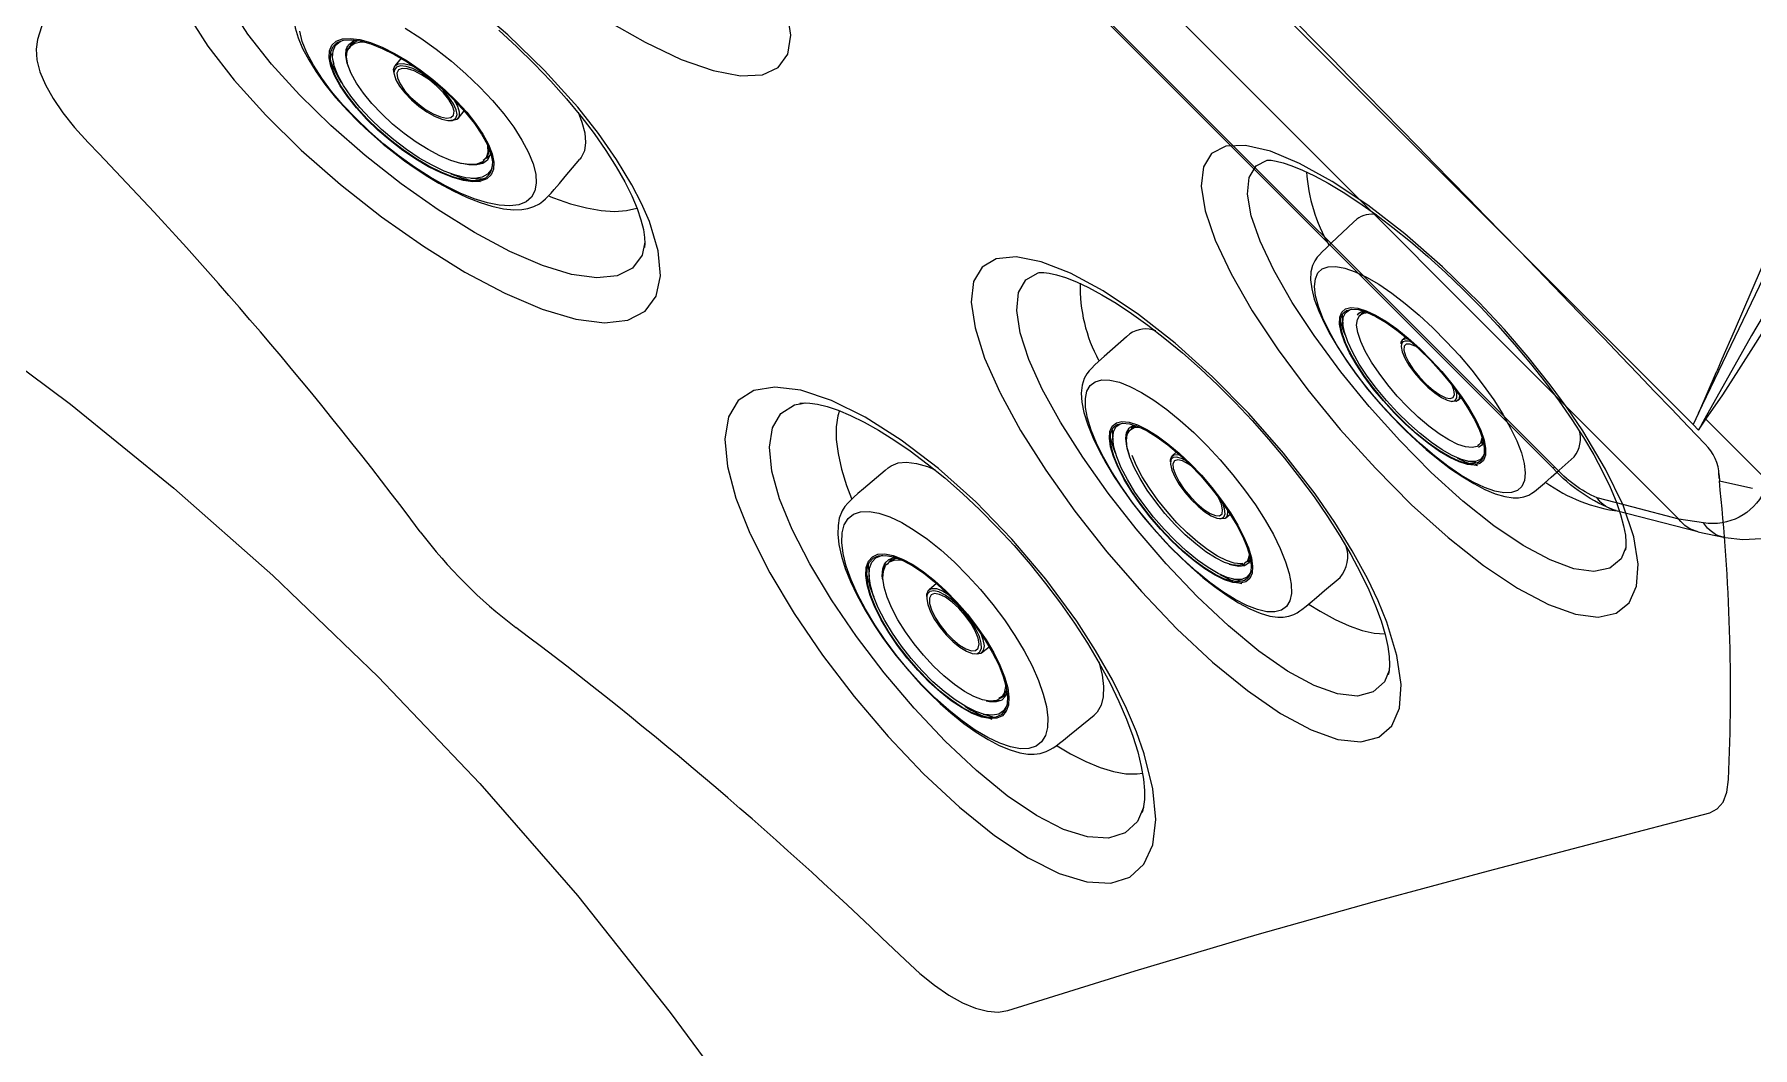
# Model space of a CAD drawing. Extents: x 413 to 494, y 628 to 766.
# Drawn here: x 476.15 to 485.77, y 706.03 to 711.71 of the extents above; entities that cross this region are included whole.
import ezdxf

# ---------------------------------------------------------------- set-up
doc = ezdxf.new("R2010")
doc.units = 0
doc.header["$MEASUREMENT"] = 0
for name, color, linetype in [('1', 4, 'Continuous'), ('BDIM_CYAN', 4, 'Continuous'), ('BDIM_GREEN', 3, 'Continuous'), ('BDIM_YELLOW', 2, 'Continuous')]:
    doc.layers.add(name, color=color, linetype=linetype)

# ---------------------------------------------------------------- blocks, each defined once
blk = doc.blocks.new('PILLOW')
at = {"layer": 'BDIM_GREEN', "linetype": 'Continuous', "lineweight": 25}
for p, q in [((11.5431, -5.5461), (5.5462, -11.5431)), ((12.072, -5.626), (5.626, -12.072)), ((11.7796, -6.3231), (6.3232, -11.7795)), ((6.3306, -11.787), (11.787, -6.3306)), ((5.1186, -11.8687), (5.4752, -11.5121)), ((5.5155, -11.5737), (5.4752, -11.5121)), ((5.4798, -11.5083), (5.5155, -11.5737)), ((5.5462, -11.5431), (5.5155, -11.5737)), ((5.5168, -11.479), (5.5462, -11.5431)), ((6.328, -11.7844), (6.3285, -11.7849)), ((5.5199, -12.1444), (5.978, -12.0261)), ((5.4876, -12.0927), (5.626, -12.072)), ((5.3662, -12.1773), (5.519, -12.1447))]:
    blk.add_line(p, q, dxfattribs=at)
at = {"layer": 'BDIM_GREEN', "linetype": 'Continuous', "lineweight": 25, "flags": 128}
for points in [[(5.4752, -11.5121), (5.3807, -11.3756), (5.2899, -11.237), (5.1947, -11.0879), (5.1054, -10.9459), (5.0137, -10.7989), (4.9231, -10.6527), (4.8474, -10.5301), (4.7423, -10.3593), (4.6224, -10.1641), (4.4878, -9.9445), (4.3385, -9.7005)], [(4.3947, -9.6708), (4.6716, -10.1282), (4.9473, -10.5857), (5.2199, -11.0435), (5.4798, -11.5083)], [(5.5167, -11.4791), (5.0819, -10.5778), (4.6545, -9.6729)], [(4.714, -9.6459), (5.1186, -10.5602), (5.317, -11.0201), (5.3845, -11.1767), (5.4116, -11.2395), (5.4153, -11.2479), (5.4156, -11.2488), (5.4158, -11.2492), (5.4159, -11.2494), (5.4162, -11.2501), (5.517, -11.4789)], [(5.626, -12.072), (5.8827, -12.0056), (6.0845, -11.9535)], [(5.1628, -12.1824), (5.267, -12.1879), (5.3669, -12.1771)]]:
    blk.add_lwpolyline(points, dxfattribs=at)
at = {"layer": 'BDIM_GREEN', "linetype": 'Continuous', "lineweight": 25}
for centre, radius, start, end in [((5.59, -11.6466), 0.1769, 128.54684, 130.48389), ((5.6644, -11.1843), 0.8983, 290.37626, 317.86931), ((5.7932, -11.3033), 0.7125, 294.13089, 318.0554), ((5.4352, -11.779), 0.3181, 205.61002, 279.4841)]:
    blk.add_arc(centre, radius, start, end, dxfattribs=at)
at = {"layer": 'BDIM_YELLOW', "linetype": 'Continuous', "lineweight": 25}
blk.add_line((6.3232, -11.7795), (6.328, -11.7844), dxfattribs=at)
for centre, radius, start, end in [((5.9441, -11.8576), 0.17, 281.34642, 325.65059), ((5.3407, -12.0089), 0.1691, 278.83333, 330.29948), ((5.4854, -11.9756), 0.1705, 281.20605, 325.56846)]:
    blk.add_arc(centre, radius, start, end, dxfattribs=at)
blk = doc.blocks.new('2018 BEAM (110V)')
at = {"layer": 'BDIM_CYAN'}
for p, q in [((67.053, 66.1779), (67.0559, 66.1784)), ((67.0559, 66.1784), (67.0831, 66.1828)), ((72.2052, 65.7599), (72.2019, 65.7932)), ((72.205, 65.7772), (72.2054, 65.7459))]:
    blk.add_line(p, q, dxfattribs=at)
at = {"layer": 'BDIM_CYAN', "flags": 128}
for points in [[(63.8879, 72.1513), (63.7278, 71.5375), (63.563, 70.9127), (63.3905, 70.2737), (63.2059, 69.6155), (63.0037, 68.9319), (62.781, 68.2188)], [(65.9679, 68.3268), (66.1856, 68.2025), (66.3874, 68.107), (66.567, 68.0439), (66.7205, 68.0148), (66.8426, 68.0211), (66.9318, 68.0623), (66.9848, 68.137), (67.0016, 68.2429), (66.9813, 68.3769)], [(57.5063, 68.9219), (58.0749, 68.7637), (58.6311, 68.5819), (59.1639, 68.3829), (59.6979, 68.1583), (60.2267, 67.9103), (60.7475, 67.6402), (61.2572, 67.3496), (61.7474, 67.0437), (62.3672, 66.621), (62.9643, 66.1764), (63.5445, 65.7057), (64.0987, 65.2174), (64.6902, 64.65), (65.2596, 64.0525), (65.8059, 63.4249), (66.3254, 62.7697), (66.5473, 62.4696)], [(63.6195, 68.3613), (63.7351, 68.1802), (63.8824, 67.9903), (64.0593, 67.7941), (64.2587, 67.5988), (64.4776, 67.4069), (64.7072, 67.226), (64.9427, 67.0602), (65.1756, 66.9157), (65.3999, 66.7972), (65.6091, 66.7083), (65.7963, 66.653), (65.9581, 66.6323), (66.0884, 66.6474), (66.186, 66.6974), (66.2471, 66.7805), (66.2718, 66.8944), (66.2589, 67.0354), (66.2093, 67.1996), (66.1657, 67.2998), (66.1113, 67.4049), (66.0259, 67.5458), (65.9241, 67.6914), (65.8079, 67.8386), (65.6223, 68.0451), (65.4159, 68.2452), (65.1923, 68.4341)], [(65.3647, 68.2707), (65.4665, 68.1776), (65.5637, 68.0826), (65.6566, 67.9853), (65.7442, 67.8868), (65.8255, 67.7883), (65.8997, 67.6911), (65.9658, 67.5966), (66.0233, 67.506), (66.0717, 67.4208), (66.1107, 67.3421), (66.1406, 67.2712), (66.1621, 67.2078), (66.1758, 67.1534), (66.1825, 67.1093), (66.1838, 67.0768), (66.1819, 67.0562), (66.1812, 67.0534)], [(66.1836, 67.0825), (66.1681, 67.0103), (66.1147, 66.9378), (66.0294, 66.8948), (65.9154, 66.8827), (65.7737, 66.9023), (65.6099, 66.9524), (65.4265, 67.0318), (65.2301, 67.1371), (65.0257, 67.2648), (64.8189, 67.4107), (64.617, 67.5694), (64.4241, 67.7375), (64.248, 67.9083), (64.0914, 68.0797), (63.9591, 68.2477), (63.8554, 68.408)], [(62.781, 68.2188), (62.7719, 68.1651), (62.7762, 68.1039), (62.7938, 68.0366), (62.8243, 67.964), (62.8674, 67.8872), (62.9222, 67.8071), (62.988, 67.725), (63.0636, 67.642)], [(69.7325, 66.4805), (69.8985, 66.257), (70.0812, 66.0343), (70.2777, 65.8169), (70.4808, 65.6131), (70.6848, 65.4297), (70.8846, 65.2718), (71.0734, 65.1459), (71.2472, 65.0544), (71.3984, 65.0008), (71.5261, 64.9839), (71.6278, 65.0051), (71.7006, 65.0638), (71.7416, 65.1566), (71.7508, 65.2803), (71.7258, 65.4333), (71.6657, 65.6096), (71.5683, 65.8116), (71.4396, 66.0276), (71.3529, 66.1553), (71.258, 66.2844), (71.1339, 66.4398), (71.0006, 66.5938), (70.8609, 66.7433), (70.6534, 66.9455), (70.4423, 67.13), (70.2351, 67.2902), (70.0364, 67.4233), (69.8533, 67.5247), (69.6895, 67.5927), (69.5507, 67.6248), (69.4397, 67.6209), (69.3602, 67.5807), (69.3137, 67.5057), (69.3018, 67.3974), (69.3242, 67.2592), (69.3806, 67.0938), (69.4688, 66.9063), (69.5876, 66.6992), (69.7325, 66.4805)], [(69.9401, 66.5523), (69.9387, 66.5543), (69.8122, 66.7454), (69.7081, 66.926), (69.6314, 67.0881), (69.5817, 67.2312), (69.5613, 67.3515), (69.5709, 67.4458), (69.6106, 67.5111), (69.6713, 67.542)], [(69.6716, 67.5427), (69.6763, 67.5431), (69.6937, 67.5423), (69.7224, 67.5377), (69.7611, 67.5278), (69.8098, 67.5114), (69.8686, 67.4872), (69.9367, 67.4546), (70.0131, 67.4134), (70.0965, 67.3635), (70.1857, 67.3053), (70.2792, 67.2393), (70.3758, 67.1662), (70.474, 67.0868), (70.5721, 67.0026), (70.6709, 66.9128), (70.7699, 66.8179), (70.868, 66.7186), (70.9643, 66.6159), (71.0575, 66.5109), (71.1467, 66.4046), (71.2306, 66.2983), (71.3086, 66.1931), (71.3796, 66.0903), (71.4439, 65.9902), (71.5012, 65.893), (71.5511, 65.7999), (71.5931, 65.7121), (71.6267, 65.6312), (71.6519, 65.5585), (71.669, 65.4954), (71.6787, 65.4433), (71.6822, 65.4031), (71.6814, 65.3748), (71.679, 65.3595), (71.6782, 65.3569), (71.6782, 65.3569)], [(65.6483, 67.341), (65.6716, 67.3319), (65.7672, 67.2987), (65.8569, 67.2747), (65.9397, 67.2603), (66.0147, 67.2554), (66.0813, 67.2602), (66.1387, 67.2746), (66.1414, 67.2756)], [(68.173, 66.243), (68.1744, 66.2401), (68.2898, 66.029), (68.4304, 65.8067), (68.5937, 65.5771), (68.7736, 65.3485), (68.9662, 65.1265), (69.1652, 64.9188), (69.3652, 64.732), (69.5612, 64.5717), (69.7463, 64.4442), (69.9175, 64.352), (70.0682, 64.2989), (70.1967, 64.285), (70.2979, 64.3108), (70.3709, 64.374), (70.4131, 64.4733), (70.4229, 64.6053), (70.3988, 64.7683), (70.3415, 64.9555), (70.2929, 65.0745), (70.2335, 65.1989), (70.1486, 65.3539), (70.05, 65.5131), (69.9396, 65.6734), (69.7625, 65.9022), (69.569, 66.1232), (69.3649, 66.3298), (69.1562, 66.5169), (68.9502, 66.6782), (68.7519, 66.8106), (68.5686, 66.9095), (68.4042, 66.9735), (68.2649, 67.0004), (68.1533, 66.9904), (68.0734, 66.9437), (68.0262, 66.8622), (68.0133, 66.7477), (68.0342, 66.6036), (68.0882, 66.434), (68.173, 66.243)], [(68.411, 66.2601), (68.3357, 66.4269), (68.2872, 66.5751), (68.2678, 66.7008), (68.278, 66.8007), (68.3185, 66.8718), (68.3879, 66.9124), (68.3944, 66.913)], [(68.394, 66.9129), (68.3939, 66.9128), (68.4007, 66.9136), (68.4197, 66.9135), (68.4499, 66.9098), (68.491, 66.9006), (68.5421, 66.8847), (68.6023, 66.861), (68.6706, 66.8291), (68.7456, 66.7887), (68.8254, 66.7408), (68.9116, 66.6839), (69.003, 66.6184), (69.0983, 66.5447), (69.1963, 66.4637), (69.2956, 66.376), (69.3949, 66.2827), (69.4927, 66.185), (69.588, 66.0839), (69.6796, 65.9807), (69.7683, 65.8745), (69.8533, 65.7661), (69.934, 65.6566), (70.0093, 65.547), (70.0783, 65.4389), (70.1404, 65.3333), (70.1948, 65.2318), (70.2411, 65.1355), (70.2791, 65.0458), (70.3093, 64.9623), (70.3318, 64.8862), (70.3468, 64.819), (70.3549, 64.7622), (70.3571, 64.7171), (70.3553, 64.6848), (70.3517, 64.6655), (70.3498, 64.6599), (70.3498, 64.6599)], [(71.6812, 65.3732), (71.6544, 65.3091), (71.5912, 65.2569), (71.5022, 65.2386), (71.39, 65.2548), (71.2573, 65.3034), (71.1059, 65.384), (70.9419, 65.4942), (70.7684, 65.6328), (70.5913, 65.7935), (70.4147, 65.9721), (70.2439, 66.1624), (70.0848, 66.3571), (69.9401, 66.5523)], [(66.7721, 65.4532), (66.7739, 65.4491), (66.884, 65.2316), (67.0199, 65.0041), (67.1796, 64.7701), (67.3567, 64.5385), (67.5477, 64.3143), (67.7461, 64.1058), (67.9468, 63.9193), (68.1442, 63.7606), (68.332, 63.6361), (68.5066, 63.5483), (68.6614, 63.5011), (68.7948, 63.4942), (68.9016, 63.5277), (68.9809, 63.5998), (69.0297, 63.7085), (69.047, 63.85), (69.0311, 64.0219), (68.9824, 64.2175), (68.9385, 64.3419), (68.8837, 64.4712), (68.8039, 64.632), (68.71, 64.7965), (68.6038, 64.9613), (68.4314, 65.1955), (68.2411, 65.4201), (68.0382, 65.6287), (67.829, 65.8158), (67.6204, 65.9753), (67.418, 66.1039), (67.2293, 66.1971), (67.0587, 66.2539), (66.9126, 66.2722), (66.7938, 66.2527), (66.7067, 66.1962), (66.6522, 66.1047), (66.6323, 65.9808), (66.6464, 65.8278), (66.6937, 65.6506), (66.7721, 65.4532)], [(70.3553, 64.6849), (70.3288, 64.6205), (70.2654, 64.5643), (70.1773, 64.5413), (70.0655, 64.5532), (69.9345, 64.5997), (69.7855, 64.6811), (69.6244, 64.7936), (69.4538, 64.9351), (69.2797, 65.0996), (69.1061, 65.2823), (68.9381, 65.4772), (68.7808, 65.6776), (68.6377, 65.8786), (68.5133, 66.0744), (68.411, 66.2601)], [(67.0094, 65.4733), (66.9392, 65.6462), (66.8962, 65.8014), (66.8825, 65.9352), (66.8989, 66.0437), (66.9459, 66.1237), (67.022, 66.1729), (67.053, 66.1779)], [(67.0527, 66.1804), (67.055, 66.181), (67.0763, 66.183), (67.1088, 66.1819), (67.1519, 66.1756), (67.2048, 66.1626), (67.2666, 66.1421), (67.3361, 66.1134), (67.4121, 66.0761), (67.4927, 66.031), (67.5794, 65.9769), (67.671, 65.9139), (67.7664, 65.8424), (67.8643, 65.763), (67.9632, 65.6765), (68.0618, 65.5838), (68.1588, 65.4861), (68.2529, 65.3844), (68.343, 65.2801), (68.4298, 65.1725), (68.5127, 65.0622), (68.5909, 64.9502), (68.6636, 64.8379), (68.7299, 64.7264), (68.789, 64.6173), (68.8405, 64.5118), (68.8839, 64.4112), (68.9189, 64.317), (68.9461, 64.229), (68.9658, 64.1478), (68.9782, 64.0752), (68.9837, 64.0125), (68.9836, 63.9612), (68.9792, 63.922), (68.9729, 63.8955), (68.9693, 63.8866)], [(67.2754, 66.1407), (67.2662, 66.1112), (67.2566, 66.0491), (67.2567, 65.9782), (67.2663, 65.8992), (67.2856, 65.8128), (67.3142, 65.7201), (67.3411, 65.6481)], [(72.2054, 65.7459), (72.2987, 65.7262), (72.3919, 65.706)], [(68.978, 63.917), (68.9441, 63.8398), (68.875, 63.7758), (68.7818, 63.7461), (68.6654, 63.7524), (68.5304, 63.7945), (68.3779, 63.8728), (68.2141, 63.9833), (68.0416, 64.1241), (67.8664, 64.289), (67.6928, 64.4732), (67.5254, 64.6706), (67.3699, 64.8742), (67.2292, 65.0796), (67.1079, 65.281), (67.0094, 65.4733)], [(69.9075, 65.0548), (69.9686, 65.0169), (70.0525, 64.9706), (70.1314, 64.9343), (70.2045, 64.9085), (70.2709, 64.8934), (70.3301, 64.8891), (70.3331, 64.8892)], [(68.4948, 64.2627), (68.5691, 64.2185), (68.6547, 64.1745), (68.7357, 64.141), (68.8111, 64.1181), (68.8802, 64.1063), (68.9423, 64.1056), (68.9737, 64.11)], [(72.1512, 63.8878), (72.1938, 63.909), (72.2261, 63.9476), (72.2475, 64.0027), (72.257, 64.0733)], [(68.2186, 62.7808), (68.9317, 63.0035), (69.6153, 63.2057), (70.2735, 63.3903), (70.9124, 63.5628), (71.5374, 63.7278), (72.1512, 63.8878)], [(67.6419, 63.0635), (67.7248, 62.9878), (67.807, 62.9221), (67.887, 62.8672), (67.9639, 62.8241), (68.0365, 62.7936), (68.1038, 62.776), (68.1648, 62.7717), (68.2186, 62.7808)]]:
    blk.add_lwpolyline(points, dxfattribs=at)
at = {"layer": 'BDIM_CYAN'}
for centre, radius, start, end in [((-58.9253, -58.9237), 181.0196, 43.617841, 46.38144), ((46.7539, 51.8311), 22.7155, 36.87261, 44.11056), ((70.8162, 67.5355), 0.9261, 183.59327, 210.32143), ((69.4837, 66.8317), 0.8606, 178.5633, 208.45614), ((71.948, 65.7653), 0.2572, 2.64975, 46.47346), ((71.7462, 66.442), 0.8708, 233.91868, 263.41143), ((61.2177, 64.5696), 11.0505, 357.42563, 6.11048), ((67.109, 67.1088), 2.7353, 217.03902, 232.95496), ((51.8261, 46.7504), 22.7212, 45.88686, 53.12283)]:
    blk.add_arc(centre, radius, start, end, dxfattribs=at)
at = {"layer": 'BDIM_GREEN', "linetype": 'Continuous', "lineweight": 25}
for p, q in [((64.4382, 68.0599), (64.4232, 68.0954)), ((64.4271, 68.1328), (64.4234, 68.1494)), ((64.4271, 68.1328), (64.4405, 68.0806)), ((64.8178, 68.1132), (64.7836, 68.0713)), ((65.1371, 67.7768), (65.1722, 67.8181)), ((65.291, 67.5335), (65.2599, 67.5259)), ((65.2083, 67.4411), (65.262, 67.4374)), ((65.2791, 67.4368), (65.262, 67.4374)), ((70.0914, 66.6778), (70.0963, 66.6219)), ((70.2011, 66.6871), (70.2093, 66.6987)), ((70.4472, 66.5523), (70.4301, 66.5364)), ((70.7408, 66.1969), (70.7581, 66.2125)), ((68.8024, 66.031), (68.8022, 66.0348)), ((68.8024, 66.031), (68.8061, 65.9749)), ((68.9134, 66.0435), (68.9099, 66.0372)), ((68.8213, 65.901), (68.8117, 65.9261)), ((69.1628, 65.9086), (69.139, 65.8876)), ((70.7963, 65.8568), (70.8517, 65.847)), ((69.4398, 65.5394), (69.4641, 65.56)), ((67.4374, 65.2621), (67.4411, 65.2083)), ((67.5167, 65.1918), (67.5147, 65.2125)), ((69.4779, 65.1974), (69.5328, 65.1856)), ((67.8181, 65.1722), (67.7768, 65.1371)), ((69.5366, 65.1848), (69.5328, 65.1856)), ((68.0713, 64.7835), (68.1133, 64.8178)), ((68.0806, 64.4405), (68.1328, 64.4271))]:
    blk.add_line(p, q, dxfattribs=at)
at = {"layer": 'BDIM_GREEN', "linetype": 'Continuous', "lineweight": 25, "flags": 128}
for points in [[(64.4348, 68.7017), (64.4203, 68.684), (64.3193, 68.5599), (64.2936, 68.5281), (64.275, 68.5043), (64.2592, 68.4828), (64.2472, 68.4647), (64.2355, 68.4436), (64.225, 68.4175), (64.2163, 68.3733), (64.2163, 68.3329), (64.224, 68.2839), (64.2406, 68.228), (64.2661, 68.1675), (64.2999, 68.1037), (64.3415, 68.0373), (64.3904, 67.9691), (64.451, 67.8941), (64.5193, 67.8182), (64.5753, 67.7611), (64.6185, 67.7198), (64.6688, 67.6743), (64.7175, 67.6325)], [(64.2901, 68.143), (64.2643, 68.2067), (64.2496, 68.2646)], [(64.8416, 68.282), (64.9285, 68.2262), (65.0151, 68.1643), (65.0999, 68.0972), (65.1815, 68.0261), (65.2585, 67.9523), (65.3295, 67.877), (65.3933, 67.8014), (65.4489, 67.727), (65.4953, 67.6549), (65.5317, 67.5864), (65.5574, 67.5226), (65.5721, 67.4647), (65.5755, 67.4137), (65.5675, 67.3703), (65.5483, 67.3355), (65.5182, 67.3096), (65.4776, 67.2933), (65.4274, 67.2868), (65.3684, 67.2901), (65.3015, 67.3033), (65.2279, 67.3261), (65.1489, 67.3581), (65.0659, 67.3987), (64.9802, 67.4474), (64.8933, 67.5031), (64.8067, 67.5651), (64.7218, 67.6322), (64.6403, 67.7032), (64.5633, 67.7771), (64.4923, 67.8524), (64.4285, 67.9279), (64.3729, 68.0024), (64.3265, 68.0745), (64.2901, 68.143)], [(64.4452, 68.0166), (64.4246, 68.0693), (64.4152, 68.1159), (64.4171, 68.1553), (64.4304, 68.1865), (64.4546, 68.2088), (64.4892, 68.2216), (64.5333, 68.2246), (64.5859, 68.2177), (64.6456, 68.2011), (64.7111, 68.1752), (64.7805, 68.1406), (64.8524, 68.0982), (64.9248, 68.0491), (64.9961, 67.9944), (65.0644, 67.9354), (65.1281, 67.8737), (65.1855, 67.8108), (65.2354, 67.7482), (65.2764, 67.6874), (65.3076, 67.63), (65.3282, 67.5773), (65.3376, 67.5307), (65.3357, 67.4913), (65.3224, 67.46), (65.2982, 67.4378), (65.2636, 67.425), (65.2195, 67.422), (65.1669, 67.4289), (65.1072, 67.4455), (65.0418, 67.4714), (64.9723, 67.506), (64.9004, 67.5483), (64.828, 67.5975), (64.7567, 67.6522), (64.6884, 67.7111), (64.6248, 67.7728), (64.5673, 67.8358), (64.5174, 67.8984), (64.4764, 67.9592), (64.4452, 68.0166)], [(64.4509, 68.0122), (64.4306, 68.064), (64.4214, 68.1099), (64.4233, 68.1487), (64.4363, 68.1794), (64.4601, 68.2013), (64.4942, 68.2139), (64.5376, 68.2169), (64.5893, 68.2101), (64.6481, 68.1937), (64.7125, 68.1682), (64.7809, 68.1342), (64.8516, 68.0925), (64.9229, 68.0441), (64.993, 67.9903), (65.0603, 67.9323), (65.1229, 67.8716), (65.1795, 67.8096), (65.2286, 67.748), (65.269, 67.6882), (65.2996, 67.6316), (65.3199, 67.5798), (65.3292, 67.5339), (65.3273, 67.4951), (65.3142, 67.4644), (65.2904, 67.4425), (65.2564, 67.4299), (65.2129, 67.4269), (65.1612, 67.4337), (65.1024, 67.4501), (65.038, 67.4756), (64.9696, 67.5096), (64.8989, 67.5513), (64.8276, 67.5997), (64.7575, 67.6535), (64.6903, 67.7115), (64.6276, 67.7723), (64.571, 67.8342), (64.5219, 67.8958), (64.4816, 67.9556), (64.4509, 68.0122)], [(64.4636, 68.018), (64.4433, 68.0704), (64.4343, 68.1166), (64.437, 68.1553), (64.4512, 68.1857), (64.4765, 68.2068), (64.4933, 68.2137)], [(64.5342, 68.0371), (64.5154, 68.0856), (64.5075, 68.1282), (64.5107, 68.1637), (64.5248, 68.1911), (64.5495, 68.2097), (64.5627, 68.2147)], [(64.5386, 68.0275), (64.52, 68.0761), (64.5125, 68.1186), (64.5164, 68.1536), (64.5316, 68.1803), (64.5577, 68.1978), (64.5938, 68.2056), (64.6068, 68.2061)], [(64.5146, 68.1466), (64.5145, 68.1479), (64.5164, 68.1786)], [(64.5335, 68.1843), (64.548, 68.2085), (64.5488, 68.2094)], [(64.7783, 68.0286), (64.7759, 68.0494), (64.7829, 68.0705), (64.801, 68.0824), (64.8291, 68.0844), (64.8655, 68.0763), (64.8912, 68.0664)], [(64.4856, 67.9762), (64.4698, 68.0013), (64.4382, 68.0599)], [(65.2111, 67.4259), (65.1661, 67.4323), (65.1067, 67.4488), (65.0417, 67.4746), (64.9726, 67.5089), (64.9012, 67.5511), (64.8292, 67.5999), (64.7584, 67.6543), (64.6905, 67.7129), (64.6272, 67.7742), (64.57, 67.8368), (64.5205, 67.899), (64.4797, 67.9594), (64.4487, 68.0165)], [(65.3297, 67.5171), (65.3219, 67.4891), (65.3021, 67.4633), (65.2714, 67.447), (65.2307, 67.4406), (65.1809, 67.4443), (65.1233, 67.458), (65.0596, 67.4814), (64.9912, 67.5138), (64.92, 67.5544), (64.8479, 67.6021), (64.7766, 67.6558), (64.7081, 67.714), (64.644, 67.7751), (64.5862, 67.8378), (64.536, 67.9002), (64.4948, 67.9608), (64.4636, 68.018)], [(65.3016, 67.6273), (65.302, 67.6252), (65.3038, 67.5863), (65.2942, 67.5554), (65.2735, 67.5332), (65.2423, 67.5205), (65.2015, 67.5176), (65.1523, 67.5246), (65.096, 67.5413), (65.0344, 67.5672), (64.9691, 67.6016), (64.9021, 67.6435), (64.8353, 67.6917), (64.7706, 67.7447), (64.7098, 67.8011), (64.6547, 67.8593), (64.607, 67.9175), (64.5679, 67.9741), (64.5386, 68.0275)], [(64.7781, 68.0316), (64.7789, 68.0238), (64.7888, 67.993), (64.8092, 67.9574), (64.8387, 67.9193), (64.8755, 67.881), (64.9172, 67.845), (64.9613, 67.8136), (65.005, 67.7887), (65.0455, 67.7718), (65.0803, 67.7641), (65.1059, 67.7656)], [(65.1114, 67.8587), (65.0863, 67.8959), (65.0529, 67.9344), (65.0133, 67.9718), (64.9701, 68.0057), (64.9258, 68.0342), (64.8834, 68.0552), (64.8454, 68.0676), (64.8143, 68.0706), (64.7921, 68.0639), (64.79, 68.0624)], [(64.8121, 67.9703), (64.8373, 67.9335), (64.8712, 67.8955), (64.9113, 67.8591), (64.9546, 67.8271), (64.9979, 67.8017), (65.038, 67.7848), (65.0719, 67.7778), (65.0971, 67.7811), (65.1118, 67.7945), (65.1147, 67.8171), (65.1059, 67.847), (65.0858, 67.8821), (65.0559, 67.9199), (65.0186, 67.9574), (64.9765, 67.992), (64.9328, 68.021), (64.8907, 68.0423), (64.8533, 68.0543), (64.8235, 68.0562), (64.8034, 68.0478), (64.7945, 68.0296), (64.7975, 68.0032), (64.8121, 67.9703)], [(65.1128, 67.8818), (65.1338, 67.845), (65.1442, 67.8128), (65.1431, 67.7876), (65.1305, 67.771), (65.1072, 67.7639), (65.0961, 67.7639)], [(65.8094, 67.8105), (65.8309, 67.7561), (65.8469, 67.6953), (65.8517, 67.6412), (65.845, 67.5947), (65.827, 67.5566), (65.8203, 67.5479)], [(64.7175, 67.6325), (64.801, 67.5661), (64.8366, 67.5397), (64.8962, 67.4976), (64.9592, 67.4563), (65.0286, 67.4145), (65.1105, 67.3703), (65.1881, 67.334), (65.2601, 67.3057), (65.3273, 67.2848), (65.3918, 67.2708), (65.4492, 67.2649), (65.4948, 67.266), (65.5287, 67.2716), (65.5621, 67.2822), (65.5927, 67.2984), (65.6123, 67.3129), (65.6279, 67.3269), (65.6396, 67.3385), (65.6582, 67.3585), (65.6762, 67.3789), (65.7052, 67.4127), (65.7375, 67.4506), (65.8202, 67.5479)], [(65.3181, 67.5855), (65.3153, 67.5707), (65.3012, 67.5433), (65.2765, 67.5247), (65.2418, 67.5155), (65.1982, 67.5159), (65.1468, 67.5258), (65.1443, 67.5265)], [(65.3154, 67.5709), (65.2981, 67.5543), (65.2935, 67.5514)], [(70.1738, 67.2119), (70.156, 67.1953), (70.0325, 67.0799), (70.0011, 67.0502), (69.9792, 67.0286), (69.9642, 67.0127), (69.9523, 66.9988), (69.9382, 66.979), (69.9249, 66.9518), (69.9161, 66.9165), (69.9144, 66.8715), (69.9209, 66.8214), (69.9356, 66.7646), (69.9602, 66.6971), (69.992, 66.6277), (70.0242, 66.5669), (70.0689, 66.4915), (70.1183, 66.4165), (70.1727, 66.3409), (70.2204, 66.2793), (70.2599, 66.2311), (70.3087, 66.1745), (70.3388, 66.141)], [(70.0187, 66.5842), (69.984, 66.6568), (69.9586, 66.7236), (69.9429, 66.7833), (69.9372, 66.835), (69.9416, 66.8778), (69.9561, 66.9109), (69.9803, 66.9338), (70.0138, 66.9461), (70.0562, 66.9475), (70.1066, 66.9381), (70.1642, 66.918), (70.228, 66.8876), (70.297, 66.8473), (70.3698, 66.7979), (70.4454, 66.7403), (70.5224, 66.6753), (70.5994, 66.6041), (70.6752, 66.5279), (70.7485, 66.4481), (70.818, 66.3659), (70.8825, 66.2829), (70.9409, 66.2004), (70.9923, 66.1198), (71.0357, 66.0425), (71.0704, 65.9699), (71.0958, 65.9031), (71.1115, 65.8434), (71.1172, 65.7917), (71.1127, 65.7489), (71.0983, 65.7158), (71.0741, 65.6929), (71.0405, 65.6806), (70.9982, 65.6791), (70.9478, 65.6885), (70.8902, 65.7086), (70.8264, 65.7391), (70.7574, 65.7793), (70.6846, 65.8287), (70.609, 65.8864), (70.532, 65.9514), (70.455, 66.0226), (70.3792, 66.0988), (70.3059, 66.1786), (70.2364, 66.2608), (70.1719, 66.3438), (70.1134, 66.4263), (70.0621, 66.5069), (70.0187, 66.5842)], [(70.1334, 66.4644), (70.1052, 66.5244), (70.0865, 66.5784), (70.0776, 66.6249), (70.0787, 66.6629), (70.0899, 66.6913), (70.1109, 66.7095), (70.1411, 66.7171), (70.1798, 66.7137), (70.2261, 66.6996), (70.2788, 66.6751), (70.3366, 66.6408), (70.3981, 66.5975), (70.4618, 66.5462), (70.5261, 66.4884), (70.5894, 66.4253), (70.6502, 66.3585), (70.707, 66.2897), (70.7583, 66.2206), (70.803, 66.1528), (70.8399, 66.0881), (70.868, 66.028), (70.8868, 65.974), (70.8957, 65.9275), (70.8945, 65.8896), (70.8833, 65.8611), (70.8624, 65.8429), (70.8322, 65.8354), (70.7934, 65.8387), (70.7471, 65.8528), (70.6944, 65.8773), (70.6366, 65.9117), (70.5751, 65.955), (70.5114, 66.0062), (70.4471, 66.0641), (70.3838, 66.1272), (70.323, 66.194), (70.2663, 66.2628), (70.2149, 66.3319), (70.1703, 66.3996), (70.1334, 66.4644)], [(70.1376, 66.4601), (70.1099, 66.5193), (70.0915, 66.5724), (70.0827, 66.6182), (70.0838, 66.6555), (70.0948, 66.6835), (70.1155, 66.7014), (70.1452, 66.7088), (70.1833, 66.7056), (70.2289, 66.6917), (70.2808, 66.6676), (70.3377, 66.6338), (70.3982, 66.5911), (70.4609, 66.5407), (70.5241, 66.4838), (70.5865, 66.4217), (70.6463, 66.356), (70.7022, 66.2882), (70.7527, 66.2202), (70.7966, 66.1535), (70.8329, 66.0898), (70.8606, 66.0307), (70.8791, 65.9776), (70.8879, 65.9318), (70.8867, 65.8944), (70.8757, 65.8665), (70.8551, 65.8486), (70.8253, 65.8411), (70.7872, 65.8444), (70.7417, 65.8583), (70.6898, 65.8824), (70.6329, 65.9162), (70.5724, 65.9588), (70.5097, 66.0093), (70.4464, 66.0662), (70.3841, 66.1283), (70.3243, 66.194), (70.2684, 66.2617), (70.2179, 66.3298), (70.1739, 66.3965), (70.1376, 66.4601)], [(70.1506, 66.4652), (70.1227, 66.525), (70.1044, 66.5785), (70.0961, 66.6243), (70.0982, 66.6612), (70.1105, 66.6884), (70.1327, 66.7051), (70.1449, 66.7088)], [(70.2214, 66.472), (70.1956, 66.5275), (70.1793, 66.5768), (70.1729, 66.6184), (70.1767, 66.6511), (70.1904, 66.6741), (70.2137, 66.6866), (70.2359, 66.6889)], [(70.1777, 66.6746), (70.1852, 66.6854), (70.207, 66.6994)], [(70.1924, 66.6703), (70.202, 66.6833), (70.2212, 66.6946)], [(68.9009, 66.5692), (68.883, 66.5534), (68.7584, 66.4435), (68.7268, 66.4152), (68.7044, 66.3944), (68.6882, 66.3785), (68.6747, 66.3637), (68.6603, 66.3452), (68.6462, 66.3202), (68.634, 66.2818), (68.6297, 66.2377), (68.6332, 66.1875), (68.6446, 66.1302), (68.6659, 66.0611), (68.6962, 65.986), (68.7301, 65.9159), (68.7679, 65.8467), (68.8147, 65.7698), (68.8661, 65.693), (68.9174, 65.6224), (68.9554, 65.5732), (69.0269, 65.4867)], [(70.4218, 66.5133), (70.4228, 66.5226), (70.4324, 66.5382), (70.4516, 66.5431), (70.4588, 66.5425)], [(70.7977, 65.8414), (70.7927, 65.8423), (70.7466, 65.8563), (70.6943, 65.8807), (70.6368, 65.9148), (70.5757, 65.9579), (70.5124, 66.0088), (70.4484, 66.0663), (70.3855, 66.1291), (70.3251, 66.1954), (70.2686, 66.2638), (70.2176, 66.3325), (70.1732, 66.3999), (70.1366, 66.4642)], [(70.8873, 65.8976), (70.884, 65.889), (70.8667, 65.867), (70.8398, 65.8558), (70.8038, 65.8557), (70.7598, 65.8666), (70.709, 65.8882), (70.6525, 65.9201), (70.5919, 65.9614), (70.5288, 66.011), (70.4648, 66.0676), (70.4015, 66.1298), (70.3406, 66.1959), (70.2837, 66.2643), (70.2321, 66.3332), (70.1874, 66.4007), (70.1506, 66.4652)], [(70.8752, 65.9872), (70.8751, 65.9855), (70.8663, 65.9575), (70.8477, 65.9397), (70.8198, 65.9326), (70.7834, 65.9364), (70.7395, 65.9509), (70.6895, 65.9758), (70.6347, 66.0103), (70.5767, 66.0534), (70.5172, 66.104), (70.4579, 66.1605), (70.4006, 66.2213), (70.3468, 66.2847), (70.2981, 66.3489), (70.2559, 66.4119), (70.2214, 66.472)], [(70.4235, 66.512), (70.4219, 66.4983), (70.4275, 66.4699), (70.4425, 66.4345), (70.466, 66.3945), (70.4967, 66.3523), (70.5325, 66.3107), (70.5712, 66.2722), (70.6104, 66.2392), (70.6475, 66.2138), (70.6804, 66.1977), (70.7068, 66.1918), (70.7211, 66.1941)], [(70.5097, 66.4973), (70.5012, 66.5018), (70.4718, 66.5125), (70.4504, 66.512), (70.4384, 66.5002), (70.4369, 66.4781), (70.4459, 66.4472), (70.4647, 66.4099)], [(70.4647, 66.4099), (70.492, 66.369), (70.5257, 66.3274), (70.5633, 66.2882), (70.6021, 66.2544), (70.6391, 66.2285), (70.6717, 66.2123), (70.6973, 66.2072), (70.7142, 66.2134), (70.721, 66.2305), (70.7172, 66.2572), (70.7088, 66.2797)], [(68.6849, 66.0304), (68.6644, 66.0973), (68.6536, 66.1567), (68.6526, 66.2077), (68.6615, 66.2494), (68.6801, 66.2809), (68.7082, 66.302), (68.7451, 66.312), (68.7904, 66.311), (68.8431, 66.2988), (68.9025, 66.2757), (68.9675, 66.2422), (69.037, 66.1987), (69.1098, 66.146), (69.1847, 66.0851), (69.2603, 66.0169), (69.3354, 65.9427), (69.4087, 65.8636), (69.4789, 65.7811), (69.5449, 65.6966), (69.6055, 65.6115), (69.6596, 65.5272), (69.7065, 65.4453), (69.7451, 65.3671), (69.775, 65.2939), (69.7955, 65.227), (69.8063, 65.1676), (69.8073, 65.1166), (69.7984, 65.0749), (69.7798, 65.0433), (69.7517, 65.0223), (69.7148, 65.0123), (69.6695, 65.0133), (69.6167, 65.0255), (69.5574, 65.0486), (69.4924, 65.0821), (69.4229, 65.1256), (69.3501, 65.1783), (69.2752, 65.2392), (69.1996, 65.3074), (69.1245, 65.3816), (69.0512, 65.4607), (68.981, 65.5431), (68.915, 65.6277), (68.8544, 65.7128), (68.8002, 65.7971), (68.7534, 65.879), (68.7148, 65.9572), (68.6849, 66.0304)], [(70.7493, 66.225), (70.7494, 66.2226), (70.7449, 66.2019), (70.7304, 66.1915), (70.7068, 66.1922), (70.706, 66.1924)], [(68.81, 65.8822), (68.7937, 65.9374), (68.7871, 65.9848), (68.7904, 66.0235), (68.8035, 66.0524), (68.8261, 66.0708), (68.8576, 66.0783), (68.8973, 66.0746), (68.9441, 66.0599), (68.997, 66.0345), (69.0546, 65.9991), (69.1154, 65.9545), (69.1781, 65.9018), (69.241, 65.8423), (69.3027, 65.7776), (69.3615, 65.709), (69.4161, 65.6385), (69.465, 65.5677), (69.5072, 65.4983), (69.5415, 65.432), (69.5671, 65.3706), (69.5834, 65.3154), (69.59, 65.2679), (69.5867, 65.2293), (69.5736, 65.2004), (69.551, 65.182), (69.5195, 65.1745), (69.4798, 65.1782), (69.433, 65.1929), (69.3801, 65.2183), (69.3226, 65.2537), (69.2617, 65.2983), (69.199, 65.351), (69.1361, 65.4104), (69.0745, 65.4752), (69.0156, 65.5437), (68.9611, 65.6143), (68.9121, 65.6851), (68.8699, 65.7545), (68.8356, 65.8207), (68.81, 65.8822)], [(68.8146, 65.877), (68.7986, 65.9312), (68.7921, 65.978), (68.7953, 66.016), (68.8082, 66.0445), (68.8305, 66.0626), (68.8615, 66.0699), (68.9005, 66.0663), (68.9466, 66.0518), (68.9986, 66.0269), (69.0553, 65.992), (69.1152, 65.9481), (69.1769, 65.8963), (69.2388, 65.8377), (69.2995, 65.774), (69.3574, 65.7066), (69.4111, 65.6371), (69.4593, 65.5674), (69.5008, 65.4991), (69.5345, 65.4339), (69.5598, 65.3734), (69.5758, 65.3192), (69.5823, 65.2724), (69.579, 65.2344), (69.5661, 65.2059), (69.5439, 65.1878), (69.5129, 65.1805), (69.4738, 65.1841), (69.4277, 65.1986), (69.3757, 65.2235), (69.3191, 65.2584), (69.2592, 65.3023), (69.1975, 65.3541), (69.1355, 65.4127), (69.0749, 65.4764), (69.017, 65.5439), (68.9633, 65.6133), (68.9151, 65.683), (68.8736, 65.7513), (68.8398, 65.8165), (68.8146, 65.877)], [(68.8281, 65.8809), (68.812, 65.9357), (68.8058, 65.9827), (68.8097, 66.0206), (68.8236, 66.0484), (68.8472, 66.0655), (68.8632, 66.07)], [(68.8999, 65.8891), (68.885, 65.9399), (68.8797, 65.9832), (68.8839, 66.0178), (68.8977, 66.0428), (68.9206, 66.0575), (68.9261, 66.0591)], [(68.9134, 66.0435), (68.9233, 66.0565), (68.9261, 66.0591)], [(70.3388, 66.141), (70.4166, 66.0594), (70.4492, 66.0271), (70.5043, 65.975), (70.5628, 65.9231), (70.6289, 65.8683), (70.6996, 65.8148), (70.7672, 65.7686), (70.8288, 65.7312), (70.8906, 65.699), (70.9497, 65.6742), (71.0041, 65.6581), (71.0494, 65.6514), (71.0799, 65.6517), (71.1091, 65.6567), (71.1374, 65.6674), (71.1551, 65.6775), (71.1693, 65.6872), (71.1809, 65.696), (71.2034, 65.7146), (71.2255, 65.7337), (71.2622, 65.7664), (71.3076, 65.807), (71.3909, 65.8818)], [(68.8117, 65.9261), (68.7948, 65.9826), (68.7922, 65.9946)], [(68.9023, 65.879), (68.8876, 65.9298), (68.8826, 65.9729), (68.8875, 66.007), (68.9022, 66.0311), (68.9262, 66.0445), (68.9586, 66.0468)], [(68.8904, 66.0143), (68.8944, 66.0367), (68.8956, 66.0405)], [(70.8834, 65.9603), (70.8742, 65.9458), (70.856, 65.9332)], [(70.8829, 65.9626), (70.8755, 65.9578), (70.8706, 65.9554)], [(69.4786, 65.1819), (69.4326, 65.1964), (69.3801, 65.2217), (69.3229, 65.2569), (69.2624, 65.3012), (69.2001, 65.3536), (69.1375, 65.4127), (69.0762, 65.4771), (69.0178, 65.5452), (68.9635, 65.6153), (68.9148, 65.6857), (68.8729, 65.7547), (68.8388, 65.8205), (68.8134, 65.8816)], [(69.5802, 65.24), (69.5758, 65.2292), (69.557, 65.2066), (69.5289, 65.1951), (69.4921, 65.1949), (69.4476, 65.2061), (69.3966, 65.2283), (69.3404, 65.2609), (69.2805, 65.3032), (69.2183, 65.354), (69.1556, 65.412), (69.0939, 65.4758), (69.0348, 65.5436), (68.9799, 65.6137), (68.9306, 65.6842), (68.8882, 65.7535), (68.8537, 65.8196), (68.8281, 65.8809)], [(69.571, 65.3358), (69.5702, 65.328), (69.5603, 65.2989), (69.5409, 65.2801), (69.5124, 65.2722), (69.4758, 65.2754), (69.4319, 65.2897), (69.3822, 65.3147), (69.328, 65.3496), (69.2709, 65.3934), (69.2126, 65.4448), (69.1546, 65.5024), (69.0988, 65.5646), (69.0466, 65.6295), (68.9996, 65.6952), (68.9592, 65.76), (68.9264, 65.8218), (68.9023, 65.879)], [(69.5357, 65.2845), (69.523, 65.2827), (69.4864, 65.2859), (69.4427, 65.3002), (69.3931, 65.3251), (69.339, 65.3599), (69.282, 65.4036), (69.2238, 65.4549), (69.166, 65.5124), (69.1102, 65.5744), (69.0581, 65.6392), (69.0113, 65.7048), (68.9709, 65.7694), (68.9382, 65.8311), (68.9142, 65.8881)], [(69.1292, 65.8539), (69.1292, 65.865), (69.1362, 65.8848), (69.1529, 65.8939), (69.1782, 65.8916), (69.184, 65.8898)], [(69.1351, 65.8703), (69.1312, 65.863), (69.1293, 65.8393), (69.137, 65.8073), (69.1538, 65.7691), (69.1787, 65.727), (69.2101, 65.6836), (69.2461, 65.6418), (69.2843, 65.6041), (69.3224, 65.5729), (69.3581, 65.5501), (69.3889, 65.5373), (69.4118, 65.5349)], [(69.217, 65.8591), (69.1907, 65.8726), (69.1629, 65.8802), (69.1427, 65.8769), (69.1418, 65.8764)], [(69.2482, 65.8283), (69.2302, 65.8408), (69.1972, 65.8583), (69.1706, 65.8646), (69.1522, 65.8593), (69.1435, 65.8427), (69.1451, 65.8161), (69.1569, 65.7814)], [(67.5479, 65.8202), (67.5305, 65.8054), (67.4086, 65.7017), (67.3776, 65.6751), (67.355, 65.655), (67.3356, 65.6367), (67.3205, 65.621), (67.3052, 65.6024), (67.2901, 65.5786), (67.2736, 65.5368), (67.2663, 65.497), (67.265, 65.4475), (67.2712, 65.3895), (67.2853, 65.3254), (67.307, 65.2565), (67.3359, 65.1836), (67.3717, 65.1078), (67.4177, 65.023), (67.4711, 64.936), (67.5159, 64.8697), (67.5509, 64.8213), (67.5922, 64.7674), (67.6326, 64.7175)], [(67.548, 65.8203), (67.5634, 65.8314), (67.6031, 65.8472), (67.6511, 65.8516), (67.7066, 65.8447), (67.7687, 65.8265), (67.8113, 65.809)], [(69.1569, 65.7814), (69.178, 65.7413), (69.2068, 65.6986), (69.2413, 65.6566), (69.2788, 65.6184), (69.3166, 65.5868), (69.3518, 65.5642), (69.3819, 65.5521), (69.4047, 65.5516), (69.4183, 65.5627), (69.4219, 65.5845), (69.4151, 65.6154), (69.3985, 65.6532), (69.397, 65.6561)], [(69.4486, 65.5837), (69.4497, 65.5759), (69.4476, 65.5511), (69.4357, 65.5366), (69.4145, 65.5331), (69.405, 65.5346)], [(67.2871, 65.4017), (67.2892, 65.456), (67.3011, 65.501), (67.3226, 65.536), (67.3535, 65.5602), (67.393, 65.5733), (67.4407, 65.5751), (67.4956, 65.5655), (67.5568, 65.5447), (67.6233, 65.5131), (67.6939, 65.4711), (67.7675, 65.4196), (67.8427, 65.3594), (67.9183, 65.2915), (67.9929, 65.2171), (68.0654, 65.1374), (68.1344, 65.0539), (68.1988, 64.9679), (68.2575, 64.8809), (68.3095, 64.7945), (68.3539, 64.7101), (68.3899, 64.6291), (68.4169, 64.5529), (68.4345, 64.4828), (68.4423, 64.4201), (68.4402, 64.3657), (68.4283, 64.3207), (68.4067, 64.2858), (68.3759, 64.2616), (68.3363, 64.2485), (68.2887, 64.2467), (68.2338, 64.2563), (68.1726, 64.2771), (68.1061, 64.3087), (68.0354, 64.3506), (67.9619, 64.4022), (67.8867, 64.4624), (67.8111, 64.5303), (67.7365, 64.6047), (67.664, 64.6844), (67.595, 64.7679), (67.5305, 64.8539), (67.4718, 64.9408), (67.4198, 65.0272), (67.3755, 65.1117), (67.3395, 65.1927), (67.3125, 65.2689), (67.2949, 65.3389), (67.2871, 65.4017)], [(69.0269, 65.4867), (69.1024, 65.4031), (69.1337, 65.3704), (69.1873, 65.3171), (69.247, 65.2614), (69.311, 65.2061), (69.3763, 65.1544), (69.4463, 65.1045), (69.5103, 65.0643), (69.5746, 65.03), (69.633, 65.0053), (69.6867, 64.9894), (69.7305, 64.9829), (69.7612, 64.9829), (69.7922, 64.988), (69.8212, 64.9985), (69.839, 65.0081), (69.8542, 65.0181), (69.8665, 65.0269), (69.8892, 65.0446), (69.9115, 65.0629), (69.948, 65.0936), (69.9935, 65.132), (70.0796, 65.2049)], [(67.4221, 65.2173), (67.4246, 65.2619), (67.437, 65.2969), (67.4589, 65.3216), (67.4897, 65.3353), (67.5288, 65.3378), (67.5751, 65.3288), (67.6275, 65.3088), (67.6848, 65.278), (67.7454, 65.2374), (67.808, 65.1879), (67.871, 65.1308), (67.9327, 65.0673), (67.9918, 64.9992), (68.0468, 64.928), (68.0962, 64.8556), (68.1389, 64.7837), (68.1738, 64.7141), (68.2001, 64.6484), (68.2172, 64.5884), (68.2245, 64.5355), (68.222, 64.4909), (68.2096, 64.4559), (68.1877, 64.4312), (68.1569, 64.4175), (68.1178, 64.415), (68.0715, 64.424), (68.0191, 64.4441), (67.9618, 64.4748), (67.9012, 64.5154), (67.8386, 64.5649), (67.7756, 64.622), (67.7139, 64.6855), (67.6548, 64.7536), (67.5998, 64.8248), (67.5504, 64.8972), (67.5077, 64.9691), (67.4728, 65.0387), (67.4464, 65.1044), (67.4294, 65.1644), (67.4221, 65.2173)], [(67.4271, 65.2108), (67.4296, 65.2546), (67.4417, 65.2891), (67.4633, 65.3134), (67.4936, 65.3269), (67.5321, 65.3293), (67.5776, 65.3205), (67.6292, 65.3008), (67.6856, 65.2705), (67.7453, 65.2306), (67.8069, 65.1819), (67.8688, 65.1256), (67.9296, 65.0632), (67.9878, 64.9961), (68.0418, 64.9261), (68.0905, 64.8548), (68.1325, 64.784), (68.1669, 64.7155), (68.1928, 64.6509), (68.2096, 64.5918), (68.2168, 64.5397), (68.2143, 64.4959), (68.2021, 64.4614), (68.1806, 64.4371), (68.1502, 64.4236), (68.1118, 64.4212), (68.0662, 64.43), (68.0146, 64.4497), (67.9582, 64.48), (67.8985, 64.5199), (67.837, 64.5687), (67.775, 64.6249), (67.7142, 64.6873), (67.6561, 64.7544), (67.602, 64.8244), (67.5533, 64.8957), (67.5113, 64.9665), (67.4769, 65.035), (67.451, 65.0996), (67.4343, 65.1587), (67.4271, 65.2108)], [(67.4408, 65.2133), (67.4435, 65.2575), (67.4562, 65.292), (67.4785, 65.3159), (67.51, 65.3286), (67.5171, 65.3297)], [(67.5147, 65.2125), (67.5173, 65.2535), (67.5295, 65.2852), (67.5508, 65.3067), (67.5808, 65.3175), (67.5855, 65.3181)], [(67.5177, 65.2008), (67.5204, 65.2417), (67.5329, 65.2731), (67.555, 65.294), (67.5858, 65.3037), (67.6246, 65.3021), (67.6274, 65.3016)], [(67.5259, 65.2599), (67.5278, 65.2717), (67.5335, 65.291)], [(67.5514, 65.2935), (67.554, 65.2977), (67.5709, 65.3154)], [(69.5791, 65.3051), (69.5673, 65.2859), (69.5444, 65.2712), (69.513, 65.2673), (69.4739, 65.2742), (69.4591, 65.279)], [(69.5786, 65.3039), (69.5691, 65.2972), (69.5613, 65.2936)], [(68.0806, 64.425), (68.0711, 64.4276), (68.019, 64.4476), (67.9621, 64.4781), (67.9018, 64.5185), (67.8396, 64.5677), (67.777, 64.6245), (67.7156, 64.6875), (67.6569, 64.7553), (67.6023, 64.826), (67.5531, 64.898), (67.5107, 64.9695), (67.4759, 65.0387), (67.4498, 65.1039), (67.4329, 65.1636), (67.4259, 65.2111)], [(67.4374, 65.2621), (67.4371, 65.2674), (67.4368, 65.2791)], [(68.2137, 64.4932), (68.2121, 64.4885), (68.1945, 64.4592), (68.1675, 64.4409), (68.1318, 64.4339), (68.0882, 64.4386), (68.038, 64.4548), (67.9824, 64.4821), (67.9228, 64.5197), (67.8609, 64.5667), (67.7981, 64.6219), (67.7362, 64.6839), (67.6768, 64.7509), (67.6213, 64.8214), (67.5712, 64.8934), (67.5279, 64.9652), (67.4923, 65.0348), (67.4656, 65.1005), (67.4482, 65.1605), (67.4408, 65.2133)], [(68.2061, 64.6068), (68.2057, 64.5944), (68.198, 64.5582), (68.1807, 64.5319), (68.1541, 64.5166), (68.1192, 64.5125), (68.0769, 64.5198), (68.0283, 64.5382), (67.975, 64.5673), (67.9184, 64.6063), (67.8602, 64.6539), (67.8021, 64.7088), (67.7456, 64.7695), (67.6925, 64.8342), (67.6443, 64.901), (67.6023, 64.9681), (67.5677, 65.0334), (67.5417, 65.0951), (67.5248, 65.1514), (67.5177, 65.2008)], [(69.5557, 65.2765), (69.5329, 65.2749), (69.5291, 65.2751)], [(67.7644, 65.1003), (67.7637, 65.0866), (67.7694, 65.0533), (67.7845, 65.0138), (67.8078, 64.9705), (67.8381, 64.9263), (67.8733, 64.8838), (67.9113, 64.8458), (67.9496, 64.8146), (67.9859, 64.7922), (68.0179, 64.7801), (68.0436, 64.7788), (68.0502, 64.7808)], [(67.7638, 65.099), (67.7646, 65.1128), (67.7737, 65.134), (67.7922, 65.1443), (67.819, 65.143), (67.8525, 65.1303), (67.8819, 65.1128)], [(67.7792, 65.0603), (67.79, 65.0238), (67.8101, 64.9821), (67.8382, 64.9384), (67.8722, 64.896), (67.9095, 64.8578), (67.9474, 64.8269), (67.983, 64.8054), (68.0138, 64.795), (68.0374, 64.7964), (68.0521, 64.8096), (68.0567, 64.8335), (68.0511, 64.8664), (68.0355, 64.9058), (68.0111, 64.9489), (67.9797, 64.9924), (67.9438, 65.0331), (67.9058, 65.0679), (67.8687, 65.0944), (67.8352, 65.1105), (67.8078, 65.115), (67.7885, 65.1077), (67.7787, 65.089), (67.7792, 65.0603)], [(68.069, 64.8383), (68.0586, 64.875), (68.0392, 64.9168), (68.0122, 64.9608), (67.9792, 65.0045), (67.9423, 65.0451), (67.9039, 65.08), (67.8662, 65.107), (67.8318, 65.1244), (67.8028, 65.1312), (67.781, 65.1269)], [(68.0664, 64.8912), (68.0788, 64.8573), (68.0848, 64.8225), (68.0807, 64.7963), (68.0668, 64.7805), (68.0439, 64.7759), (68.0285, 64.7783)], [(67.6326, 64.7175), (67.7026, 64.6371), (67.7328, 64.6047), (67.7839, 64.5525), (67.8383, 64.5005), (67.899, 64.4468), (67.9715, 64.3886), (68.0413, 64.3388), (68.107, 64.298), (68.1693, 64.2652), (68.2302, 64.2398), (68.2856, 64.2236), (68.3306, 64.2165), (68.365, 64.2158), (68.3998, 64.2202), (68.4329, 64.2306), (68.4547, 64.2413), (68.4726, 64.2523), (68.4862, 64.2616), (68.5081, 64.2779), (68.5295, 64.2947), (68.5642, 64.3227), (68.6028, 64.3541), (68.7017, 64.4348)], [(68.7281, 64.7336), (68.7285, 64.7323), (68.7462, 64.6595), (68.7542, 64.5942), (68.7522, 64.5372), (68.7404, 64.4896), (68.7189, 64.452), (68.7017, 64.4348)], [(68.2147, 64.5626), (68.205, 64.5408), (68.1836, 64.5193), (68.1536, 64.5085), (68.1159, 64.5088), (68.0973, 64.5123)], [(68.1786, 64.5164), (68.1736, 64.5155), (68.1466, 64.5146)], [(68.204, 64.5587), (68.1911, 64.5421), (68.1668, 64.5274)], [(68.2094, 64.5488), (68.2089, 64.5484), (68.1843, 64.5335)]]:
    blk.add_lwpolyline(points, dxfattribs=at)
at = {"layer": 'BDIM_GREEN', "linetype": 'Continuous', "lineweight": 25}
for centre, radius, start, end in [((65.319, 67.9618), 0.5425, 245.89951, 263.86548), ((70.2535, 67.1115), 0.1282, 75.86749, 128.43285), ((70.5694, 66.7608), 0.5015, 193.72996, 203.61239), ((68.9903, 66.443), 0.1547, 68.37922, 125.32502), ((70.5966, 66.7127), 0.5239, 193.88169, 208.79301), ((70.4544, 66.4741), 0.055, 56.62192, 114.00561), ((69.103, 65.9947), 0.3115, 181.77929, 201.91998), ((70.8345, 65.9937), 0.0491, 292.24702, 337.41498), ((71.2675, 65.9829), 0.1596, 320.68113, 17.57847), ((70.9367, 66.229), 0.4063, 240.36916, 257.64992), ((69.9384, 65.3238), 0.1846, 319.88809, 19.16049), ((68.0029, 65.3341), 0.5862, 190.62216, 203.80542), ((69.6347, 65.5883), 0.4304, 238.05446, 255.87646), ((68.2807, 64.9264), 0.5357, 235.36213, 253.55797)]:
    blk.add_arc(centre, radius, start, end, dxfattribs=at)
at = {"layer": 'BDIM_YELLOW', "linetype": 'Continuous', "lineweight": 25}
blk.add_line((69.1418, 65.8764), (69.1351, 65.8703), dxfattribs=at)
at = {"layer": 'BDIM_YELLOW', "linetype": 'Continuous', "lineweight": 25, "flags": 128}
for points in [[(64.4487, 68.0165), (64.4283, 68.0689), (64.425, 68.0806)], [(64.79, 68.0624), (64.78, 68.0479), (64.7781, 68.0316)], [(65.1059, 67.7656), (65.1072, 67.766), (65.1245, 67.7774), (65.1312, 67.7975), (65.1267, 67.8252), (65.1114, 67.8587)], [(70.432, 66.5244), (70.4263, 66.5182), (70.4235, 66.512)], [(70.7211, 66.1941), (70.7252, 66.1965), (70.7344, 66.2114), (70.7338, 66.2358), (70.7293, 66.2526)], [(68.8134, 65.8816), (68.7971, 65.9364), (68.7909, 65.9779)], [(69.4118, 65.5349), (69.4131, 65.5351), (69.4291, 65.5438), (69.4358, 65.5627), (69.433, 65.5908), (69.423, 65.6207)], [(68.0502, 64.7808), (68.0613, 64.7887), (68.07, 64.8089), (68.069, 64.8383)], [(68.2121, 64.5792), (68.2085, 64.5682), (68.204, 64.5587)]]:
    blk.add_lwpolyline(points, dxfattribs=at)
at = {"layer": 'BDIM_YELLOW', "linetype": 'Continuous', "lineweight": 25}
for centre, radius, start, end in [((64.5952, 68.1416), 0.0723, 102.78732, 159.57348), ((65.2403, 67.6043), 0.0723, 300.86562, 357.61687), ((70.5008, 66.6802), 0.4235, 187.55499, 210.67479), ((68.9527, 65.999), 0.0563, 101.96577, 134.12595), ((67.6043, 65.2404), 0.0722, 92.35844, 149.15571), ((69.5245, 65.338), 0.0546, 290.64772, 340.05677), ((67.7984, 65.0976), 0.0341, 120.64286, 175.44272)]:
    blk.add_arc(centre, radius, start, end, dxfattribs=at)
at = {"layer": 'BDIM_YELLOW', "xscale": -1}
blk.add_blockref('PILLOW', (77.6047, 77.6047), dxfattribs=at)

msp = doc.modelspace()

# ---------------------------------------------------------------- block references
at = {"layer": '1'}
msp.add_blockref('2018 BEAM (110V)', (413.383, 643.4604), dxfattribs=at)

doc.saveas('drawing.dxf')
